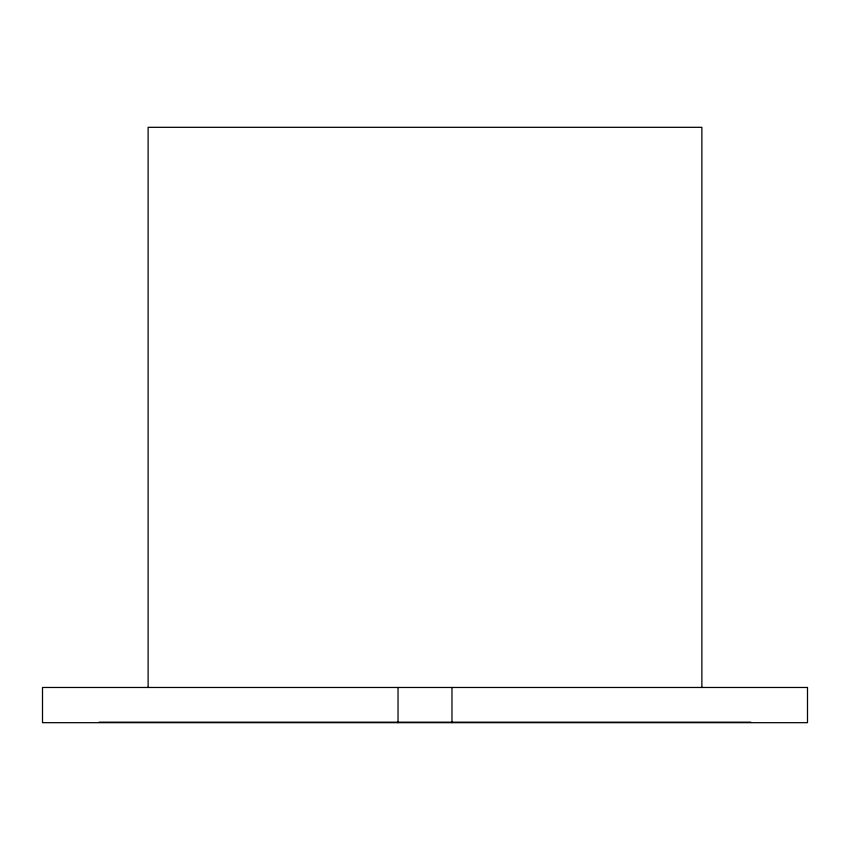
<?xml version="1.0" encoding="UTF-8"?>
<svg xmlns="http://www.w3.org/2000/svg" width="850" height="850" viewBox="0 0 850 850"><rect width="100%" height="100%" fill="white"/><g stroke="black" fill="none" stroke-linecap="round" stroke-linejoin="round"><path stroke-width="1.27" d="M99.174 722.171L750.826 722.171M701.877 687.469L701.877 127.319L148.123 127.319L148.123 687.469M451.966 687.469L451.966 722.681M398.034 687.469L398.034 722.681M807.5 687.469L42.5 687.469L42.5 722.681L807.5 722.681L807.5 687.469"/></g></svg>
